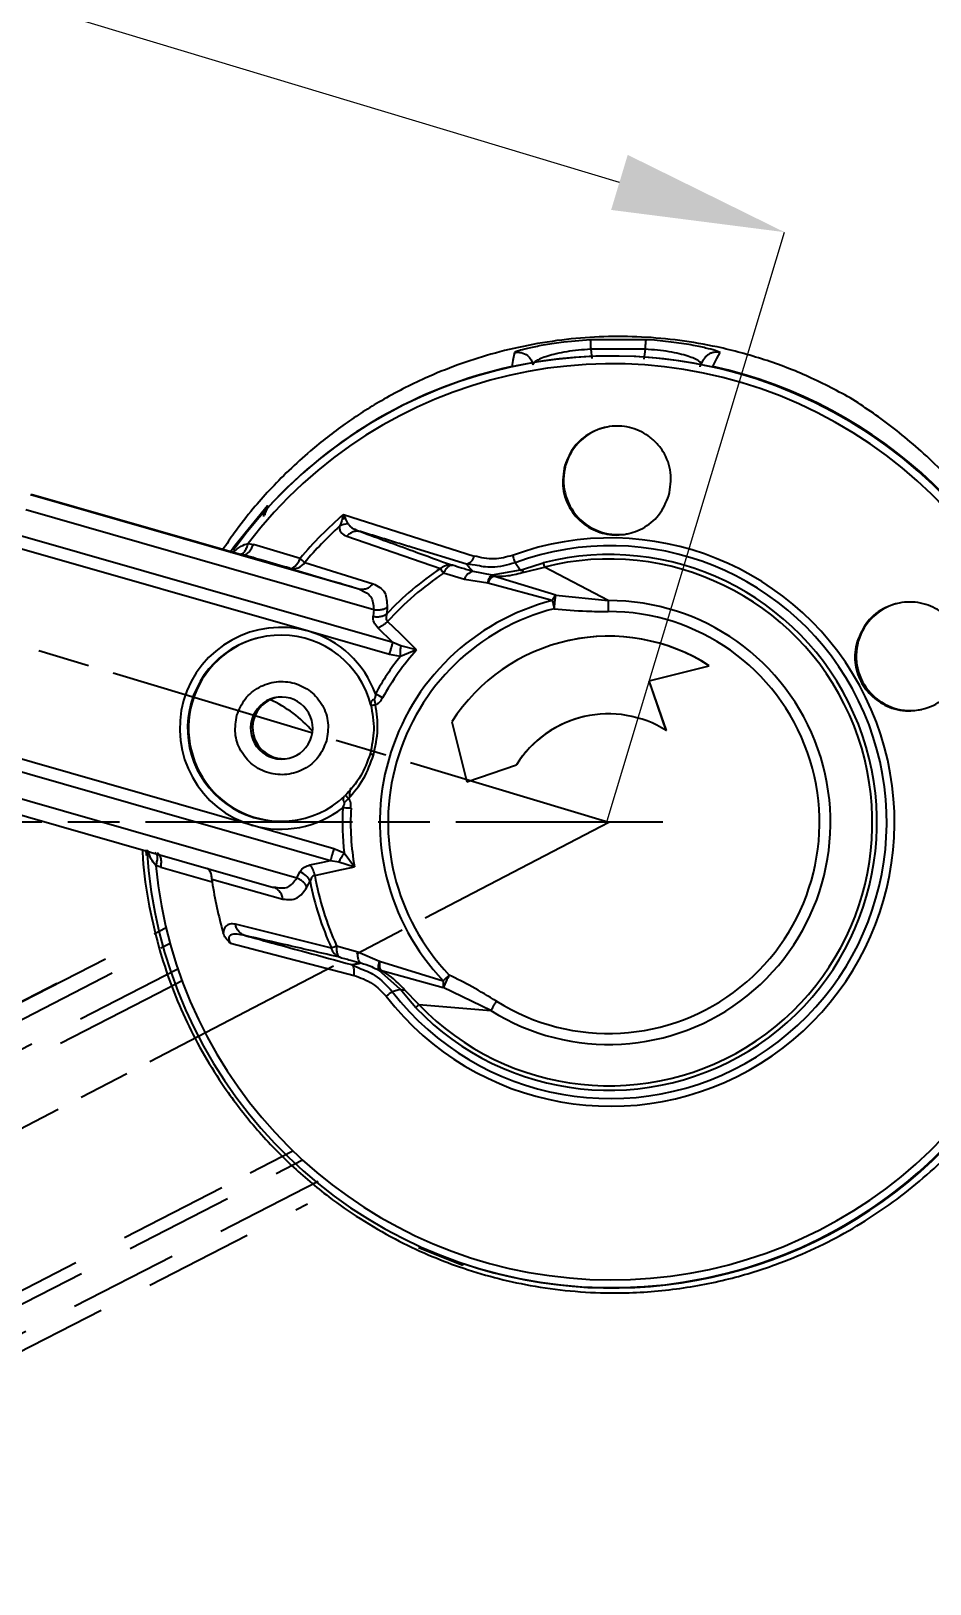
# Model space of a CAD drawing. Header units: millimetres. Extents: x 2642 to 4256, y 821 to 2003.
# Drawn here: x 4059.3 to 4111.4, y 1103.1 to 1193.2 of the extents above; entities that cross this region are included whole.
import ezdxf

# ---------------------------------------------------------------- set-up
doc = ezdxf.new("R2010")
doc.units = ezdxf.units.MM
doc.linetypes.add('AM_ISO08W050', pattern=[18, 12, -1.5, 3, -1.5])
doc.linetypes.add('HIDDEN', pattern=[9.525, 6.35, -3.175])
for name, color, linetype, lineweight in [('AM_5', 3, 'Continuous', 25), ('AM_7', 4, 'AM_ISO08W050', 25), ('标注', 3, 'Continuous', 13)]:
    doc.layers.add(name, color=color, linetype=linetype, lineweight=lineweight)
doc.styles.add('SLDTEXTSTYLE1', font='txt.shx', dxfattribs={"width": 0.7, "bigfont": 'gbcbig.shx'})
doc.dimstyles.new('SLDDIMSTYLE12$0', dxfattribs={"dimtxt": 12, "dimasz": 10, "dimexe": 0, "dimexo": 0.0625, "dimgap": 0.875, "dimtad": 1, "dimdec": 1, "dimlfac": 1.8, "dimrnd": 1e-09, "dimzin": 12, "dimdsep": 46, "dimtxsty": 'SLDTEXTSTYLE1', "dimcen": 0.09, "dimdle": 8.16, "dimclrd": 3, "dimclre": 3, "dimadec": 0, "dimazin": 3, "dimtfac": 1, "dimtdec": 1, "dimtofl": 0, "dimtmove": 0, "dimatfit": 3, "dimfxl": 0, "dimfrac": 2, "dimtolj": 1, "dimlwd": 5, "dimlwe": 5, "dimarcsym": 0})
doc.dimstyles.new('SLDDIMSTYLE12$2', dxfattribs={"dimtxt": 12, "dimasz": 10, "dimexe": 0, "dimexo": 0.0625, "dimgap": 0.875, "dimtad": 1, "dimdec": 1, "dimlfac": 1.8, "dimrnd": 1e-09, "dimzin": 12, "dimdsep": 46, "dimtxsty": 'SLDTEXTSTYLE1', "dimcen": 0.09, "dimdle": 8.16, "dimclrd": 3, "dimclre": 3, "dimadec": 0, "dimazin": 3, "dimtfac": 1, "dimtdec": 1, "dimtofl": 0, "dimtmove": 0, "dimatfit": 3, "dimfxl": 0, "dimfrac": 2, "dimtolj": 1, "dimlwd": 5, "dimlwe": 5, "dimarcsym": 0})

# ---------------------------------------------------------------- blocks, each defined once
blk = doc.blocks.new('*D22')
at = {"layer": 'Defpoints', "color": 0, "transparency": 16777216}
for p in [(3849.351, 1220.593), (3850.487, 1155.733), (4092.766, 1147.28), (4092.766, 1147.28), (3867.475, 1029.86)]:
    blk.add_point(p, dxfattribs=at)
at = {"layer": '标注', "color": 3, "linetype": 'Continuous', "lineweight": 5, "transparency": 16777216}
blk.add_arc((4092.766, 1147.28), 242.426, 165.60197, 205.16456, dxfattribs=at)
at = {"layer": '标注', "color": 3, "transparency": 16777216}
for points in [[(3856.349, 1208.008), (3859.559, 1207.113), (3860.64, 1217.193)], [(3874.842, 1044.935), (3871.855, 1043.456), (3877.786, 1035.234)]]:
    blk.add_solid(points, dxfattribs=at)
at = {"layer": '标注', "color": 0, "transparency": 16777216, "insert": (3857.258, 1125.087), "char_height": 10, "attachment_point": 5, "rotation": 275.38327, "style": 'SLDTEXTSTYLE1'}
blk.add_mtext('\\A1;60%%D', dxfattribs=at)
blk = doc.blocks.new('*D23')
at = {"layer": 'AM_5', "color": 3, "linetype": 'Continuous', "lineweight": 5, "transparency": 16777216}
blk.add_arc((4092.649, 1147.309), 212.858, 165.92914, 177.30801, dxfattribs=at)
at = {"layer": 'AM_5', "color": 3, "transparency": 16777216}
for points in [[(3884.571, 1199.503), (3887.784, 1198.616), (3888.836, 1208.7)], [(3881.692, 1157.267), (3878.36, 1157.345), (3879.791, 1147.309)]]:
    blk.add_solid(points, dxfattribs=at)
at = {"layer": 'Defpoints', "color": 0, "transparency": 16777216}
for p in [(3849.351, 1220.593), (3883.827, 1188.563), (3863.992, 1147.309), (4092.754, 1147.277), (4095.902, 1147.309)]:
    blk.add_point(p, dxfattribs=at)
at = {"layer": 'AM_5', "color": 0, "transparency": 16777216, "insert": (3875.263, 1179.338), "char_height": 12, "attachment_point": 5, "rotation": 81.61858, "style": 'SLDTEXTSTYLE1'}
blk.add_mtext('\\A1;15%%D', dxfattribs=at)
blk = doc.blocks.new('*D24')
at = {"layer": 'AM_5', "color": 3, "linetype": 'Continuous', "lineweight": 5, "transparency": 16777216}
for p, q in [((3903.338, 1205.353), (3913.353, 1238.605)), ((4093.389, 1184.38), (3922.928, 1235.721))]:
    blk.add_line(p, q, dxfattribs=at)
at = {"layer": 'AM_5', "color": 3, "lineweight": 5, "transparency": 16777216}
blk.add_line((4092.685, 1147.369), (4102.964, 1181.496), dxfattribs=at)
at = {"layer": 'AM_5', "color": 3, "transparency": 16777216}
for points in [[(3923.408, 1237.317), (3922.447, 1234.125), (3913.353, 1238.605)], [(4093.87, 1185.976), (4092.908, 1182.784), (4102.964, 1181.496)]]:
    blk.add_solid(points, dxfattribs=at)
at = {"layer": 'Defpoints', "color": 0, "transparency": 16777216}
for p in [(3913.353, 1238.605), (3903.319, 1205.293), (4092.667, 1147.309)]:
    blk.add_point(p, dxfattribs=at)
at = {"layer": 'AM_5', "color": 0, "transparency": 16777216, "insert": (4008.319, 1217.182), "char_height": 12, "attachment_point": 5, "rotation": 343.23837, "style": 'SLDTEXTSTYLE1'}
blk.add_mtext('\\A1;225', dxfattribs=at)

msp = doc.modelspace()

# ---------------------------------------------------------------- linework, layer by layer
at = {"color": 7, "linetype": 'Continuous', "lineweight": 25}
for p, q in [((4091.701, 1175.261), (4090.158, 1175.121)), ((4094.919, 1175.261), (4091.701, 1175.261)), ((4094.875, 1174.706), (4091.728, 1174.706)), ((4091.728, 1174.706), (4091.796, 1174.179)), ((4094.875, 1174.706), (4094.808, 1174.14)), ((4095.417, 1175.227), (4094.919, 1175.261)), ((4099.223, 1174.52), (4099.039, 1174.607)), ((4087.272, 1173.715), (4087.259, 1173.712)), ((4087.349, 1174.552), (4087.298, 1174.52)), ((4090.268, 1167.984), (4090.215, 1167.973)), ((4059.248, 1166.284), (4078.284, 1160.826)), ((4071.482, 1162.788), (4059.272, 1166.29)), ((4058.974, 1165.414), (4079.143, 1159.63)), ((4077.388, 1165.14), (4077.31, 1164.853)), ((4077.388, 1165.14), (4084.975, 1162.726)), ((4077.388, 1165.14), (4077.511, 1164.904)), ((4080.258, 1157.708), (4058.532, 1163.939)), ((4077.575, 1163.869), (4083.005, 1162)), ((4075.357, 1158.363), (4058.33, 1163.246)), ((4071.002, 1162.926), (4071.014, 1162.964)), ((4071.852, 1163.457), (4072.164, 1163.393)), ((4074.874, 1162.591), (4072.164, 1163.393)), ((4084.514, 1162.261), (4081.365, 1163.222)), ((4071.397, 1162.834), (4071.552, 1162.803)), ((4071.552, 1162.803), (4071.482, 1162.788)), ((4074.275, 1162.015), (4074.507, 1161.946)), ((4075.146, 1162.356), (4079.108, 1161.116)), ((4085.029, 1162.195), (4084.514, 1162.261)), ((4087.634, 1161.913), (4087.335, 1162.336)), ((4087.634, 1161.913), (4088.303, 1162.123)), ((4087.864, 1161.793), (4089.035, 1162.081)), ((4088.303, 1162.123), (4088.976, 1162.335)), ((4092.743, 1160.143), (4089.035, 1162.081)), ((4084.401, 1161.368), (4083.185, 1161.723)), ((4085.756, 1161.147), (4084.401, 1161.368)), ((4086.012, 1161.619), (4084.901, 1161.822)), ((4089.49, 1160.138), (4085.756, 1161.147)), ((4087.634, 1161.913), (4086.012, 1161.619)), ((4089.698, 1160.466), (4086.084, 1161.562)), ((4078.284, 1160.826), (4078.387, 1160.756)), ((4078.284, 1160.826), (4078.501, 1160.799)), ((4078.488, 1160.802), (4078.473, 1160.757)), ((4089.698, 1160.466), (4092.743, 1160.143)), ((4079.143, 1159.63), (4079.104, 1159.23)), ((4079.923, 1159.757), (4079.894, 1159.366)), ((4080.258, 1157.708), (4079.387, 1158.563)), ((4080.056, 1157.015), (4075.357, 1158.363)), ((4080.709, 1157.524), (4080.258, 1157.708)), ((4081.63, 1157.282), (4080.709, 1157.524)), ((4090.491, 1157.837), (4090.482, 1157.835)), ((4107.24, 1157.786), (4107.168, 1157.771)), ((4080.689, 1156.91), (4080.056, 1157.015)), ((4081.63, 1157.282), (4080.689, 1156.91)), ((4095.111, 1155.496), (4098.591, 1156.363)), ((4095.12, 1155.498), (4098.6, 1156.365)), ((4098.6, 1156.365), (4098.591, 1156.363)), ((4095.12, 1155.498), (4095.111, 1155.496)), ((4096.103, 1152.613), (4095.111, 1155.496)), ((4096.112, 1152.615), (4095.12, 1155.498)), ((4068.558, 1154.229), (4068.612, 1154.24)), ((4078.97, 1154.135), (4078.998, 1154.072)), ((4079.16, 1154.421), (4079.244, 1154.099)), ((4072.072, 1153.248), (4072.189, 1153.273)), ((4083.668, 1153.114), (4084.536, 1149.634)), ((4096.112, 1152.615), (4096.103, 1152.613)), ((4054.91, 1151.308), (4076.637, 1145.077)), ((4055.105, 1151.999), (4072.132, 1147.116)), ((4084.536, 1149.634), (4087.418, 1150.626)), ((4084.545, 1149.636), (4087.427, 1150.628)), ((4087.427, 1150.628), (4087.418, 1150.626)), ((4074.678, 1144.057), (4054.509, 1149.841)), ((4084.545, 1149.636), (4084.536, 1149.634)), ((4054.287, 1148.982), (4073.334, 1143.52)), ((4077.688, 1148.672), (4077.446, 1148.444)), ((4072.132, 1147.116), (4076.832, 1145.768)), ((4076.832, 1145.768), (4077.424, 1145.522)), ((4065.927, 1145.703), (4065.949, 1145.376)), ((4076.637, 1145.077), (4077.116, 1144.993)), ((4077.116, 1144.993), (4078.024, 1144.707)), ((4077.424, 1145.522), (4078.024, 1144.707)), ((4066.799, 1144.683), (4066.501, 1144.796)), ((4066.799, 1144.683), (4069.772, 1143.842)), ((4069.759, 1143.997), (4073.869, 1142.844)), ((4074.678, 1144.057), (4074.856, 1144.413)), ((4073.323, 1143.523), (4073.456, 1143.525)), ((4073.529, 1143.476), (4073.515, 1143.433)), ((4075.272, 1143.535), (4075.453, 1143.877)), ((4076.695, 1139.994), (4071.127, 1141.381)), ((4070.847, 1140.277), (4078.004, 1138.412)), ((4076.993, 1140.131), (4078.212, 1139.782)), ((4078.212, 1139.782), (4079.476, 1139.246)), ((4077.926, 1138.986), (4077.858, 1139.044)), ((4077.858, 1139.044), (4078.277, 1138.85)), ((4080.667, 1137.614), (4079.445, 1138.716)), ((4079.476, 1139.246), (4083.174, 1138.109)), ((4079.536, 1138.724), (4083.177, 1137.724)), ((4068.032, 1138.101), (4066.625, 1137.378)), ((4085.931, 1136.382), (4083.177, 1137.724)), ((4080.208, 1137.481), (4080.667, 1137.614)), ((4081.157, 1137.043), (4080.667, 1137.614)), ((4081.765, 1136.726), (4080.925, 1137.59)), ((4081.582, 1136.547), (4081.157, 1137.043)), ((4081.765, 1136.726), (4085.931, 1136.382)), ((4071.969, 1126.97), (4074.457, 1128.248)), ((4081.732, 1122.651), (4084.317, 1121.625)), ((4084.325, 1121.727), (4084.323, 1121.723)), ((4098.617, 1120.92), (4098.63, 1120.923))]:
    msp.add_line(p, q, dxfattribs=at)
at = {"color": 7, "linetype": 'HIDDEN', "lineweight": 25}
for p, q in [((4049.458, 1132.132), (4067.074, 1141.177)), ((4049.853, 1131.308), (4067.33, 1140.282)), ((4067.789, 1138.787), (4050.54, 1129.93)), ((4060.771, 1137.954), (4049.472, 1132.152)), ((4066.625, 1137.378), (4050.867, 1129.287)), ((4056.212, 1118.879), (4071.969, 1126.97)), ((4056.543, 1118.242), (4075.012, 1127.725)), ((4075.919, 1126.482), (4057.254, 1116.898)), ((4057.68, 1116.12), (4075.307, 1125.17))]:
    msp.add_line(p, q, dxfattribs=at)
at = {"color": 7, "linetype": 'Continuous', "lineweight": 25, "flags": 128}
for points in [[(4087.298, 1174.52), (4087.214, 1174.067), (4087.147, 1173.711)], [(4087.353, 1173.733), (4087.326, 1173.732), (4087.147, 1173.711)], [(4098.25, 1174.09), (4098.058, 1173.724), (4098.042, 1173.694)], [(4098.798, 1173.711), (4099.036, 1174.164), (4099.223, 1174.52)], [(4072.98, 1165.639), (4071.087, 1163.323), (4070.795, 1162.914)], [(4073.04, 1165.57), (4073.006, 1165.609), (4072.98, 1165.639)], [(4074.275, 1162.015), (4074.348, 1162.008), (4074.427, 1162.027), (4074.508, 1162.07), (4074.59, 1162.137), (4074.669, 1162.225), (4074.745, 1162.332), (4074.814, 1162.455), (4074.874, 1162.591)], [(4081.63, 1157.282), (4080.686, 1158.206), (4079.943, 1158.933)], [(4075.447, 1144.821), (4076.114, 1144.964), (4076.637, 1145.077)], [(4075.723, 1144.214), (4077.013, 1144.491), (4078.024, 1144.707)], [(4084.323, 1121.723), (4084.32, 1121.668), (4084.317, 1121.625)]]:
    msp.add_lwpolyline(points, dxfattribs=at)
at = {"color": 7, "linetype": 'Continuous', "lineweight": 25}
for centre, radius, start, end in [((4092.931, 1147.316), 26.549, 185.44631, 142.55572), ((4092.938, 1147.317), 26.999, 343.99795, 144.37216), ((4092.973, 1147.326), 27.021, 102.44988, 137.53256), ((4092.972, 1147.324), 27.023, 251.33315, 77.54961), ((4092.95, 1147.319), 27, 343.99967, 102.14019), ((4093.296, 1167.116), 3.15, 102.14289, 164.00219), ((4093.296, 1167.116), 3.15, 163.99967, 282.14019), ((4092.914, 1147.313), 23.64, 131.05303, 139.73783), ((4077.746, 1163.556), 1.368, 99.92431, 108.57758), ((4092.91, 1147.312), 23.278, 132.57575, 139.73778), ((4077.656, 1163.589), 0.996, 89.51081, 119.80629), ((4092.873, 1147.303), 16.468, 217.80792, 110.19454), ((4092.865, 1147.301), 16.02, 217.80792, 110.19454), ((4074.469, 1162.802), 0.81, 256.13749, 326.65871), ((4053.655, 1137.704), 32.705, 48.9186, 49.54784), ((4092.794, 1147.287), 17.673, 123.62673, 136.87996), ((4092.795, 1147.286), 15.526, 223.76375, 104.2387), ((4092.79, 1147.285), 15.265, 223.76387, 104.23864), ((4105.289, 1176.289), 26.472, 212.6677, 213.38343), ((4084.358, 1162.876), 0.635, 284.25693, 346.38415), ((4092.79, 1147.286), 17.341, 123.6355, 137.80261), ((4085.007, 1161.202), 0.628, 99.68998, 164.75306), ((4086.621, 1160.799), 0.933, 125.1911, 158.08506), ((4090.598, 1159.663), 1.206, 138.28952, 156.79982), ((4092.765, 1147.279), 13.27, 104.28896, 223.71352), ((4092.764, 1147.279), 12.79, 104.28897, 223.71351), ((4092.766, 1147.28), 12.863, 237.90451, 90.09862), ((4092.763, 1147.279), 12.227, 237.90204, 90.10104), ((4163.897, 1178.607), 76.665, 193.93929, 194.29763), ((4110.267, 1156.918), 3.15, 102.14289, 164.00219), ((4073.744, 1152.739), 5.85, 74.0024, 254.00006), ((4073.749, 1152.741), 5.4, 14.63064, 164.00143), ((4073.802, 1152.752), 5.4, 102.1429, 164.00218), ((4073.744, 1152.739), 5.85, 19.98893, 73.99815), ((4092.754, 1147.278), 10.799, 57.28113, 147.28505), ((4092.763, 1147.28), 10.799, 57.2812, 102.14227), ((4110.267, 1156.918), 3.15, 163.99967, 282.14019), ((4092.777, 1147.282), 15.453, 141.46177, 151.14852), ((4092.775, 1147.282), 14.974, 138.10256, 151.14854), ((4073.749, 1152.74), 5.4, 163.9984, 313.36529), ((4073.803, 1152.752), 5.4, 163.99975, 282.14011), ((4073.802, 1152.752), 1.8, 343.99745, 164.00009), ((4073.919, 1152.777), 1.8, 104.03604, 164.00205), ((4070.233, 1147.935), 7.084, 40.83204, 65.81779), ((4023.194, 1052.982), 116.172, 60.91799, 61.15396), ((4073.802, 1152.752), 1.8, 163.99745, 344.00009), ((4073.919, 1152.777), 1.8, 163.99943, 280.24751), ((4092.754, 1147.277), 6.299, 57.88144, 147.88541), ((4092.763, 1147.279), 6.3, 102.14271, 147.88527), ((4073.744, 1152.739), 5.849, 253.99862, 308.0114), ((4092.778, 1147.282), 15.455, 176.85372, 186.53999), ((4092.777, 1147.282), 14.975, 176.85373, 189.89901), ((4092.938, 1147.315), 26.999, 183.43897, 344.001), ((4074.509, 1143.427), 1.045, 25.50508, 70.60837), ((4074.368, 1143.964), 1.378, 10.4509, 38.42547), ((4092.792, 1147.285), 17.343, 190.19887, 204.3629), ((4092.915, 1147.311), 23.401, 188.52543, 195.91771), ((4092.795, 1147.286), 17.675, 191.12072, 204.365), ((4124.059, 1036.474), 113.842, 114.42078, 114.58603), ((4092.951, 1147.318), 26.998, 282.14308, 344.002), ((4084.337, 1137.929), 1.177, 171.18744, 190.00395), ((4183.887, 1033.443), 145.252, 133.70869, 133.89737), ((4125.591, 1117.946), 46.798, 154.02865, 154.99957)]:
    msp.add_arc(centre, radius, start, end, dxfattribs=at)
for points, knots in [([(4106.93, 1171.802), (4106.085, 1172.258), (4104.461, 1173.134), (4101.809, 1174.142), (4098.605, 1175.019), (4094.723, 1175.533), (4090.225, 1175.388), (4086.66, 1174.678), (4083.98, 1173.811), (4081.837, 1172.94), (4079.638, 1171.809), (4077.426, 1170.387), (4075.659, 1169.012), (4074.219, 1167.705), (4073.121, 1166.584), (4072.063, 1165.377), (4071.157, 1164.238), (4070.611, 1163.418), (4070.398, 1163.099)], [0, 0, 0, 0, 0.071614, 0.137643, 0.2038, 0.304372, 0.402157, 0.504692, 0.552104, 0.600982, 0.671215, 0.734097, 0.799434, 0.84332, 0.885298, 0.922253, 0.969711, 1, 1, 1, 1]), ([(4090.158, 1175.121), (4089.789, 1175.069), (4089.04, 1174.964), (4088.207, 1174.79), (4087.595, 1174.639), (4087.432, 1174.581), (4087.349, 1174.552)], [0, 0, 0, 0, 0.246705, 0.499768, 0.746875, 1, 1, 1, 1]), ([(4091.728, 1174.706), (4091.485, 1174.692), (4091, 1174.665), (4090.315, 1174.571), (4089.709, 1174.45), (4089.042, 1174.266), (4088.473, 1174.022), (4088.409, 1173.878), (4088.376, 1173.805)], [0, 0, 0, 0, 0.121685, 0.243639, 0.366587, 0.490871, 0.742797, 1, 1, 1, 1]), ([(4091.701, 1175.261), (4091.701, 1175.252), (4091.701, 1175.233), (4091.706, 1175.112), (4091.715, 1174.935), (4091.723, 1174.781), (4091.728, 1174.706)], [0, 0, 0, 0, 0.244843, 0.500126, 0.755342, 1, 1, 1, 1]), ([(4094.919, 1175.261), (4094.917, 1175.251), (4094.914, 1175.232), (4094.904, 1175.112), (4094.891, 1174.937), (4094.881, 1174.782), (4094.876, 1174.706)], [0, 0, 0, 0, 0.250675, 0.498046, 0.75107, 1, 1, 1, 1]), ([(4098.145, 1173.805), (4098.123, 1173.877), (4098.079, 1174.022), (4097.534, 1174.265), (4096.882, 1174.45), (4096.285, 1174.571), (4095.604, 1174.665), (4095.119, 1174.692), (4094.876, 1174.706)], [0, 0, 0, 0, 0.2566918, 0.5084306, 0.6328147, 0.7558991, 0.878044, 1, 1, 1, 1]), ([(4099.039, 1174.607), (4098.899, 1174.65), (4098.623, 1174.733), (4097.806, 1174.913), (4096.739, 1175.099), (4095.855, 1175.184), (4095.417, 1175.227)], [0, 0, 0, 0, 0.249103, 0.4902, 0.747282, 1, 1, 1, 1]), ([(4087.298, 1174.52), (4087.434, 1174.531), (4087.704, 1174.555), (4088.05, 1174.374), (4088.286, 1174.112), (4088.346, 1173.907), (4088.376, 1173.805)], [0, 0, 0, 0, 0.279995, 0.558141, 0.780004, 1, 1, 1, 1]), ([(4099.223, 1174.52), (4099.164, 1174.529), (4099.045, 1174.548), (4098.863, 1174.531), (4098.689, 1174.48), (4098.529, 1174.396), (4098.391, 1174.28), (4098.297, 1174.175), (4098.262, 1174.105), (4098.254, 1174.088)], [0, 0, 0, 0, 0.157001, 0.317201, 0.477389, 0.634354, 0.791344, 0.95154, 1, 1, 1, 1]), ([(4119.66, 1140.366), (4119.86, 1141.253), (4120.259, 1143.027), (4120.536, 1145.798), (4120.556, 1148.582), (4120.303, 1151.332), (4119.796, 1153.998), (4119.058, 1156.543), (4118.116, 1158.947), (4116.902, 1161.383), (4115.405, 1163.774), (4113.654, 1166.028), (4111.588, 1168.222), (4109.244, 1170.246), (4107.713, 1171.275), (4106.93, 1171.802)], [0, 0, 0, 0, 0.062795, 0.125598, 0.188079, 0.250577, 0.312656, 0.374699, 0.437276, 0.500939, 0.582011, 0.664997, 0.750798, 0.872476, 1, 1, 1, 1]), ([(4096.262, 1166.234), (4096.335, 1166.677), (4096.478, 1167.542), (4096.073, 1168.611), (4095.543, 1169.297), (4095.07, 1169.704), (4094.541, 1170.003), (4093.976, 1170.192), (4093.394, 1170.272), (4092.81, 1170.244), (4092.237, 1170.108), (4091.505, 1169.78), (4090.682, 1169.098), (4090.376, 1168.36), (4090.215, 1167.973)], [0, 0, 0, 0, 0.14541, 0.284368, 0.350018, 0.411321, 0.470123, 0.526984, 0.581626, 0.63657, 0.692262, 0.749136, 0.868448, 1, 1, 1, 1]), ([(4090.215, 1167.973), (4090.144, 1167.527), (4090.001, 1166.634), (4090.484, 1165.386), (4091.24, 1164.587), (4091.975, 1164.186), (4092.531, 1164.008), (4093.097, 1163.935), (4093.659, 1163.964), (4094.211, 1164.092), (4094.938, 1164.406), (4095.776, 1165.081), (4096.093, 1165.835), (4096.262, 1166.234)], [0, 0, 0, 0, 0.142632, 0.285482, 0.416144, 0.474738, 0.529504, 0.581677, 0.633855, 0.685856, 0.741015, 0.862575, 1, 1, 1, 1]), ([(4072.98, 1165.639), (4072.936, 1165.586), (4072.85, 1165.482), (4072.772, 1165.296), (4072.738, 1165.136), (4072.746, 1165.041), (4072.749, 1165.011)], [0, 0, 0, 0, 0.300141, 0.584582, 0.869012, 1, 1, 1, 1]), ([(4073.04, 1165.57), (4072.999, 1165.518), (4072.916, 1165.413), (4072.842, 1165.248), (4072.826, 1165.137), (4072.819, 1165.094)], [0, 0, 0, 0, 0.37231, 0.754124, 1, 1, 1, 1]), ([(4077.31, 1164.853), (4077.284, 1164.77), (4077.237, 1164.628), (4077.183, 1164.505), (4077.161, 1164.454)], [0, 0, 0, 0, 0.583032, 1, 1, 1, 1]), ([(4077.664, 1164.585), (4077.64, 1164.637), (4077.596, 1164.735), (4077.537, 1164.85), (4077.511, 1164.904)], [0, 0, 0, 0, 0.53648, 1, 1, 1, 1]), ([(4077.161, 1164.454), (4077.159, 1164.381), (4077.156, 1164.226), (4077.282, 1164.01), (4077.459, 1163.925), (4077.575, 1163.869)], [0, 0, 0, 0, 0.232005, 0.497982, 1, 1, 1, 1]), ([(4078.377, 1164.139), (4078.308, 1164.151), (4078.168, 1164.175), (4077.949, 1164.131), (4077.742, 1164.032), (4077.63, 1163.923), (4077.575, 1163.869)], [0, 0, 0, 0, 0.245495, 0.5, 0.754505, 1, 1, 1, 1]), ([(4077.664, 1164.585), (4077.695, 1164.54), (4077.764, 1164.436), (4078.001, 1164.281), (4078.226, 1164.196), (4078.377, 1164.139)], [0, 0, 0, 0, 0.20311, 0.46478, 1, 1, 1, 1]), ([(4078.377, 1164.139), (4079.38, 1163.769), (4081.103, 1163.133), (4082.938, 1162.468), (4083.705, 1162.189)], [0, 0, 0, 0, 0.582075, 1, 1, 1, 1]), ([(4081.365, 1163.222), (4081.298, 1163.242), (4080.288, 1163.551), (4079.3, 1163.855), (4078.377, 1164.139)], [0, 0, 0, 0, 0.066202, 1, 1, 1, 1]), ([(4071.014, 1162.964), (4071.154, 1163.086), (4071.399, 1163.3), (4071.716, 1163.41), (4071.852, 1163.457)], [0, 0, 0, 0, 0.568421, 1, 1, 1, 1]), ([(4071.397, 1162.834), (4071.44, 1162.839), (4071.53, 1162.848), (4071.663, 1162.982), (4071.779, 1163.189), (4071.828, 1163.37), (4071.852, 1163.457)], [0, 0, 0, 0, 0.243227, 0.500002, 0.756776, 1, 1, 1, 1]), ([(4071.552, 1162.803), (4071.602, 1162.8), (4071.703, 1162.793), (4071.877, 1162.914), (4072.041, 1163.119), (4072.124, 1163.304), (4072.164, 1163.393)], [0, 0, 0, 0, 0.242333, 0.499939, 0.757578, 1, 1, 1, 1]), ([(4074.275, 1162.015), (4073.762, 1162.163), (4072.853, 1162.427), (4071.947, 1162.689), (4071.552, 1162.803)], [0, 0, 0, 0, 0.564291, 1, 1, 1, 1]), ([(4083.705, 1162.19), (4083.664, 1162.191), (4083.608, 1162.192), (4083.517, 1162.147), (4083.426, 1162.078), (4083.303, 1161.942), (4083.224, 1161.796), (4083.184, 1161.723)], [0, 0, 0, 0, 0.249845, 0.34197, 0.500327, 0.750165, 1, 1, 1, 1]), ([(4084.901, 1161.822), (4084.68, 1161.89), (4084.28, 1162.013), (4083.883, 1162.135), (4083.705, 1162.189)], [0, 0, 0, 0, 0.553091, 1, 1, 1, 1]), ([(4084.901, 1161.822), (4084.828, 1161.904), (4084.699, 1162.051), (4084.571, 1162.197), (4084.514, 1162.261)], [0, 0, 0, 0, 0.561755, 1, 1, 1, 1]), ([(4087.188, 1162.758), (4086.836, 1162.665), (4086.077, 1162.464), (4085.359, 1162.635), (4084.975, 1162.726)], [0, 0, 0, 0, 0.464448, 1, 1, 1, 1]), ([(4087.335, 1162.336), (4086.886, 1162.206), (4086.109, 1161.981), (4085.35, 1162.131), (4085.029, 1162.195)], [0, 0, 0, 0, 0.577506, 1, 1, 1, 1]), ([(4074.507, 1161.946), (4075.19, 1161.743), (4076.433, 1161.374), (4077.709, 1160.996), (4078.284, 1160.826)], [0, 0, 0, 0, 0.549506, 1, 1, 1, 1]), ([(4078.501, 1160.799), (4078.577, 1160.809), (4078.729, 1160.829), (4078.942, 1160.941), (4079.053, 1161.059), (4079.108, 1161.116)], [0, 0, 0, 0, 0.339566, 0.677179, 1, 1, 1, 1]), ([(4079.108, 1161.116), (4079.378, 1160.983), (4079.878, 1160.738), (4079.909, 1160.066), (4079.923, 1159.757)], [0, 0, 0, 0, 0.539506, 1, 1, 1, 1]), ([(4085.756, 1161.147), (4085.772, 1161.213), (4085.804, 1161.344), (4085.868, 1161.492), (4085.931, 1161.58), (4085.98, 1161.612), (4086.004, 1161.618), (4086.011, 1161.619), (4086.012, 1161.619)], [0, 0, 0, 0, 0.249882, 0.499769, 0.74966, 0.925548, 0.990893, 1, 1, 1, 1]), ([(4086.084, 1161.562), (4086.084, 1161.562), (4086.084, 1161.562), (4086.084, 1161.562), (4086.084, 1161.562), (4086.073, 1161.577), (4086.05, 1161.605), (4086.025, 1161.614), (4086.012, 1161.619)], [0, 0, 0, 0, 0.000033, 0.000106, 0.000368, 0.001362, 0.482016, 1, 1, 1, 1]), ([(4086.084, 1161.562), (4086.187, 1161.558), (4086.47, 1161.549), (4087.072, 1161.585), (4087.554, 1161.711), (4087.864, 1161.793)], [0, 0, 0, 0, 0.168568, 0.464004, 1, 1, 1, 1]), ([(4087.634, 1161.913), (4087.668, 1161.912), (4087.737, 1161.908), (4087.822, 1161.831), (4087.865, 1161.793)], [0, 0, 0, 0, 0.502158, 1, 1, 1, 1]), ([(4078.387, 1160.756), (4078.619, 1160.652), (4079.08, 1160.446), (4079.122, 1159.9), (4079.143, 1159.63)], [0, 0, 0, 0, 0.504897, 1, 1, 1, 1]), ([(4089.607, 1159.673), (4089.616, 1159.741), (4089.635, 1159.882), (4089.648, 1160.095), (4089.685, 1160.309), (4089.694, 1160.411), (4089.698, 1160.466)], [0, 0, 0, 0, 0.210087, 0.435471, 0.695444, 1, 1, 1, 1]), ([(4079.104, 1159.229), (4079.173, 1159.219), (4079.313, 1159.197), (4079.526, 1159.216), (4079.727, 1159.269), (4079.839, 1159.334), (4079.894, 1159.366)], [0, 0, 0, 0, 0.246503, 0.500005, 0.753505, 1, 1, 1, 1]), ([(4079.143, 1159.63), (4079.21, 1159.619), (4079.346, 1159.597), (4079.554, 1159.613), (4079.754, 1159.662), (4079.867, 1159.725), (4079.923, 1159.757)], [0, 0, 0, 0, 0.242489, 0.494409, 0.74924, 1, 1, 1, 1]), ([(4079.894, 1159.366), (4079.871, 1159.284), (4079.839, 1159.167), (4079.878, 1159.017), (4079.922, 1158.96), (4079.943, 1158.933)], [0, 0, 0, 0, 0.557877, 0.788978, 1, 1, 1, 1]), ([(4089.607, 1159.673), (4090.229, 1159.616), (4091.272, 1159.52), (4092.319, 1159.51), (4092.741, 1159.506)], [0, 0, 0, 0, 0.596197, 1, 1, 1, 1]), ([(4113.249, 1156.04), (4113.295, 1156.239), (4113.386, 1156.629), (4113.376, 1157.24), (4113.259, 1157.825), (4113.038, 1158.369), (4112.722, 1158.859), (4112.18, 1159.435), (4111.283, 1159.958), (4110.032, 1160.137), (4108.779, 1159.807), (4107.705, 1159.011), (4107.345, 1158.179), (4107.168, 1157.771)], [0, 0, 0, 0, 0.060853, 0.119333, 0.175829, 0.230775, 0.28479, 0.339989, 0.455018, 0.579343, 0.716565, 0.861272, 1, 1, 1, 1]), ([(4079.387, 1158.563), (4079.3, 1158.667), (4079.115, 1158.887), (4079.108, 1159.111), (4079.104, 1159.23)], [0, 0, 0, 0, 0.471381, 1, 1, 1, 1]), ([(4079.943, 1158.933), (4079.901, 1158.891), (4079.815, 1158.807), (4079.673, 1158.701), (4079.528, 1158.615), (4079.434, 1158.58), (4079.388, 1158.563)], [0, 0, 0, 0, 0.247453, 0.499968, 0.752499, 1, 1, 1, 1]), ([(4080.689, 1156.91), (4080.691, 1156.967), (4080.694, 1157.08), (4080.7, 1157.244), (4080.705, 1157.396), (4080.708, 1157.481), (4080.709, 1157.524)], [0, 0, 0, 0, 0.250968, 0.504254, 0.755357, 1, 1, 1, 1]), ([(4107.168, 1157.771), (4107.121, 1157.567), (4107.031, 1157.178), (4107.042, 1156.57), (4107.155, 1155.997), (4107.369, 1155.463), (4107.671, 1154.983), (4108.194, 1154.411), (4109.078, 1153.873), (4110.331, 1153.668), (4111.609, 1153.985), (4112.709, 1154.79), (4113.074, 1155.635), (4113.249, 1156.04)], [0, 0, 0, 0, 0.0639786, 0.1218211, 0.1774323, 0.2306963, 0.2827302, 0.3360924, 0.449634, 0.5803058, 0.7241629, 0.8675599, 1, 1, 1, 1]), ([(4078.973, 1154.105), (4079.065, 1153.623), (4079.239, 1152.705), (4079.031, 1151.719), (4078.932, 1151.25)], [0, 0, 0, 0, 0.52489, 1, 1, 1, 1]), ([(4079.16, 1154.421), (4079.127, 1154.403), (4079.059, 1154.367), (4078.991, 1154.285), (4078.956, 1154.2), (4078.968, 1154.134), (4078.973, 1154.105)], [0, 0, 0, 0, 0.2175, 0.445634, 0.745318, 1, 1, 1, 1]), ([(4079.244, 1154.099), (4079.209, 1154.09), (4079.137, 1154.072), (4079.049, 1154.065), (4078.99, 1154.069), (4078.979, 1154.093), (4078.973, 1154.105)], [0, 0, 0, 0, 0.217541, 0.446787, 0.743209, 1, 1, 1, 1]), ([(4079.131, 1151.192), (4079.237, 1151.686), (4079.451, 1152.677), (4079.313, 1153.624), (4079.244, 1154.099)], [0, 0, 0, 0, 0.498464, 1, 1, 1, 1]), ([(4079.242, 1154.739), (4079.239, 1154.672), (4079.235, 1154.576), (4079.206, 1154.475), (4079.181, 1154.435), (4079.166, 1154.426), (4079.16, 1154.421)], [0, 0, 0, 0, 0.587357, 0.834698, 0.924951, 1, 1, 1, 1]), ([(4079.66, 1154.508), (4079.607, 1154.422), (4079.525, 1154.291), (4079.375, 1154.157), (4079.287, 1154.118), (4079.244, 1154.099)], [0, 0, 0, 0, 0.491851, 0.753513, 1, 1, 1, 1]), ([(4078.932, 1151.25), (4078.768, 1150.801), (4078.422, 1149.855), (4077.789, 1149.173), (4077.457, 1148.815)], [0, 0, 0, 0, 0.47527, 1, 1, 1, 1]), ([(4077.688, 1148.672), (4078, 1149.039), (4078.618, 1149.766), (4078.961, 1150.719), (4079.131, 1151.192)], [0, 0, 0, 0, 0.504511, 1, 1, 1, 1]), ([(4079.131, 1151.192), (4079.102, 1151.2), (4079.043, 1151.217), (4078.98, 1151.236), (4078.939, 1151.248), (4078.934, 1151.25), (4078.932, 1151.25)], [0, 0, 0, 0, 0.249263, 0.504427, 0.75727, 1, 1, 1, 1]), ([(4077.446, 1148.444), (4077.428, 1148.475), (4077.392, 1148.538), (4077.375, 1148.635), (4077.39, 1148.735), (4077.433, 1148.786), (4077.457, 1148.815)], [0, 0, 0, 0, 0.205184, 0.419761, 0.680021, 1, 1, 1, 1]), ([(4077.688, 1148.672), (4077.662, 1148.699), (4077.606, 1148.757), (4077.541, 1148.807), (4077.487, 1148.83), (4077.467, 1148.82), (4077.457, 1148.815)], [0, 0, 0, 0, 0.228366, 0.478122, 0.715062, 1, 1, 1, 1]), ([(4077.824, 1148.104), (4077.824, 1148.203), (4077.824, 1148.356), (4077.769, 1148.551), (4077.715, 1148.633), (4077.688, 1148.672)], [0, 0, 0, 0, 0.48361, 0.750827, 1, 1, 1, 1]), ([(4077.753, 1148.754), (4077.749, 1148.811), (4077.738, 1148.991), (4077.794, 1149.165), (4077.833, 1149.285)], [0, 0, 0, 0, 0.31053, 1, 1, 1, 1]), ([(4077.347, 1148.13), (4077.38, 1148.188), (4077.427, 1148.271), (4077.456, 1148.372), (4077.457, 1148.42), (4077.449, 1148.436), (4077.446, 1148.444)], [0, 0, 0, 0, 0.578898, 0.832506, 0.924254, 1, 1, 1, 1]), ([(4065.733, 1145.7), (4065.738, 1145.534), (4065.768, 1144.451), (4066.094, 1142.438), (4066.843, 1139.238), (4068.214, 1135.66), (4070.146, 1132.293), (4072.249, 1129.552), (4074.28, 1127.426), (4076.349, 1125.68), (4078.371, 1124.271), (4080.303, 1123.15), (4082.238, 1122.23), (4084.821, 1121.229), (4088.34, 1120.305), (4092.452, 1119.92), (4096.264, 1120.128), (4099.468, 1120.703), (4102.898, 1121.739), (4106.517, 1123.391), (4110.219, 1125.869), (4113.481, 1128.915), (4116.188, 1132.421), (4118.335, 1136.27), (4119.218, 1139.002), (4119.66, 1140.366)], [0, 0, 0, 0, 0.0069046, 0.0451883, 0.0828349, 0.1397483, 0.1965027, 0.2340919, 0.2735044, 0.309768, 0.3380985, 0.3681057, 0.3953829, 0.4201908, 0.4742484, 0.534276, 0.5776485, 0.6202123, 0.6587127, 0.7146825, 0.7720212, 0.8288848, 0.8855884, 0.9428858, 1, 1, 1, 1]), ([(4066.501, 1144.796), (4066.407, 1144.915), (4066.198, 1145.178), (4066.104, 1145.491), (4066.053, 1145.662)], [0, 0, 0, 0, 0.454471, 1, 1, 1, 1]), ([(4066.443, 1145.559), (4066.478, 1145.533), (4066.549, 1145.479), (4066.592, 1145.299), (4066.582, 1145.063), (4066.528, 1144.884), (4066.502, 1144.796)], [0, 0, 0, 0, 0.240723, 0.496556, 0.754252, 1, 1, 1, 1]), ([(4066.799, 1144.683), (4066.813, 1144.78), (4066.841, 1144.98), (4066.809, 1145.24), (4066.726, 1145.432), (4066.635, 1145.478), (4066.591, 1145.501)], [0, 0, 0, 0, 0.242424, 0.500064, 0.757669, 1, 1, 1, 1]), ([(4077.424, 1145.522), (4077.396, 1145.474), (4077.339, 1145.377), (4077.257, 1145.236), (4077.181, 1145.105), (4077.138, 1145.03), (4077.116, 1144.993)], [0, 0, 0, 0, 0.247793, 0.5, 0.752208, 1, 1, 1, 1]), ([(4069.759, 1143.997), (4069.753, 1144.078), (4069.739, 1144.252), (4069.645, 1144.474), (4069.541, 1144.574), (4069.491, 1144.622)], [0, 0, 0, 0, 0.31238, 0.667721, 1, 1, 1, 1]), ([(4069.759, 1143.997), (4069.76, 1143.969), (4069.762, 1143.918), (4069.769, 1143.866), (4069.772, 1143.842)], [0, 0, 0, 0, 0.548534, 1, 1, 1, 1]), ([(4073.456, 1143.525), (4073.703, 1143.487), (4074.197, 1143.411), (4074.518, 1143.842), (4074.678, 1144.057)], [0, 0, 0, 0, 0.501046, 1, 1, 1, 1]), ([(4075.272, 1143.535), (4075.241, 1143.591), (4075.179, 1143.705), (4075.036, 1143.854), (4074.868, 1143.977), (4074.74, 1144.031), (4074.678, 1144.057)], [0, 0, 0, 0, 0.250761, 0.505592, 0.757512, 1, 1, 1, 1]), ([(4074.856, 1144.413), (4074.93, 1144.519), (4075.057, 1144.702), (4075.332, 1144.786), (4075.447, 1144.821)], [0, 0, 0, 0, 0.582254, 1, 1, 1, 1]), ([(4075.723, 1144.214), (4075.686, 1144.2), (4075.61, 1144.172), (4075.506, 1144.06), (4075.474, 1143.949), (4075.453, 1143.877)], [0, 0, 0, 0, 0.241397, 0.501809, 1, 1, 1, 1]), ([(4073.522, 1143.43), (4073.522, 1143.431), (4073.467, 1143.482), (4073.395, 1143.502), (4073.323, 1143.523)], [0, 0, 0, 0, 0.006595, 1, 1, 1, 1]), ([(4073.869, 1142.844), (4073.853, 1142.921), (4073.82, 1143.079), (4073.7, 1143.286), (4073.581, 1143.382), (4073.522, 1143.43)], [0, 0, 0, 0, 0.323526, 0.661877, 1, 1, 1, 1]), ([(4073.869, 1142.844), (4074.166, 1142.808), (4074.717, 1142.74), (4075.097, 1143.284), (4075.272, 1143.535)], [0, 0, 0, 0, 0.539075, 1, 1, 1, 1]), ([(4071.127, 1141.381), (4071.012, 1141.398), (4070.808, 1141.427), (4070.587, 1141.309), (4070.457, 1141.128), (4070.426, 1140.968), (4070.411, 1140.893)], [0, 0, 0, 0, 0.37521, 0.666986, 0.844772, 1, 1, 1, 1]), ([(4071.666, 1140.73), (4071.601, 1140.756), (4071.468, 1140.809), (4071.306, 1140.962), (4071.183, 1141.154), (4071.145, 1141.306), (4071.127, 1141.381)], [0, 0, 0, 0, 0.245495, 0.5, 0.754505, 1, 1, 1, 1]), ([(4070.847, 1140.277), (4070.743, 1140.367), (4070.55, 1140.533), (4070.454, 1140.78), (4070.411, 1140.893)], [0, 0, 0, 0, 0.541683, 1, 1, 1, 1]), ([(4071.666, 1140.73), (4071.519, 1140.762), (4071.268, 1140.816), (4070.994, 1140.809), (4070.85, 1140.757), (4070.782, 1140.708), (4070.74, 1140.642), (4070.728, 1140.556), (4070.748, 1140.462), (4070.789, 1140.368), (4070.827, 1140.309), (4070.847, 1140.277)], [0, 0, 0, 0, 0.339255, 0.578347, 0.663574, 0.730427, 0.788996, 0.843609, 0.891048, 0.941203, 1, 1, 1, 1]), ([(4071.666, 1140.73), (4072.848, 1140.409), (4074.891, 1139.855), (4076.978, 1139.285), (4077.858, 1139.044)], [0, 0, 0, 0, 0.578682, 1, 1, 1, 1]), ([(4077.19, 1139.466), (4076.171, 1139.701), (4074.278, 1140.138), (4072.491, 1140.543), (4071.666, 1140.73)], [0, 0, 0, 0, 0.5379635, 1, 1, 1, 1]), ([(4077.19, 1139.466), (4077.134, 1139.488), (4077.021, 1139.532), (4076.879, 1139.654), (4076.763, 1139.807), (4076.718, 1139.932), (4076.695, 1139.994)], [0, 0, 0, 0, 0.249989, 0.500011, 0.750008, 1, 1, 1, 1]), ([(4078.212, 1139.782), (4078.207, 1139.703), (4078.198, 1139.542), (4078.232, 1139.344), (4078.298, 1139.197), (4078.365, 1139.157), (4078.397, 1139.138)], [0, 0, 0, 0, 0.244617, 0.499999, 0.755381, 1, 1, 1, 1]), ([(4077.19, 1139.466), (4077.417, 1139.404), (4077.819, 1139.295), (4078.223, 1139.186), (4078.397, 1139.138)], [0, 0, 0, 0, 0.566945, 1, 1, 1, 1]), ([(4077.858, 1139.044), (4077.958, 1139.062), (4078.137, 1139.093), (4078.318, 1139.124), (4078.397, 1139.138)], [0, 0, 0, 0, 0.558226, 1, 1, 1, 1]), ([(4078.004, 1138.412), (4078.01, 1138.49), (4078.024, 1138.649), (4077.998, 1138.84), (4077.963, 1138.957), (4077.93, 1138.983), (4077.926, 1138.986)], [0, 0, 0, 0, 0.305842, 0.627107, 0.950502, 1, 1, 1, 1]), ([(4078.277, 1138.85), (4078.599, 1138.728), (4079.341, 1138.446), (4079.895, 1137.83), (4080.208, 1137.481)], [0, 0, 0, 0, 0.4334973, 1, 1, 1, 1]), ([(4078.397, 1139.138), (4078.602, 1139.076), (4078.955, 1138.97), (4079.3, 1138.791), (4079.445, 1138.716)], [0, 0, 0, 0, 0.580226, 1, 1, 1, 1]), ([(4079.476, 1139.246), (4079.455, 1139.182), (4079.413, 1139.054), (4079.39, 1138.897), (4079.397, 1138.79), (4079.421, 1138.74), (4079.437, 1138.723), (4079.442, 1138.718), (4079.444, 1138.717), (4079.445, 1138.716)], [0, 0, 0, 0, 0.249887, 0.499773, 0.749657, 0.925292, 0.975266, 0.990784, 1, 1, 1, 1]), ([(4079.445, 1138.716), (4079.458, 1138.713), (4079.477, 1138.709), (4079.507, 1138.714), (4079.524, 1138.72), (4079.533, 1138.723), (4079.536, 1138.724)], [0, 0, 0, 0, 0.497747, 0.757125, 0.91733, 1, 1, 1, 1]), ([(4079.476, 1139.246), (4079.47, 1139.137), (4079.457, 1138.92), (4079.51, 1138.79), (4079.536, 1138.724)], [0, 0, 0, 0, 0.5000016, 1, 1, 1, 1]), ([(4080.925, 1137.59), (4080.719, 1137.81), (4080.377, 1138.173), (4079.915, 1138.5), (4079.658, 1138.656), (4079.569, 1138.706), (4079.536, 1138.724)], [0, 0, 0, 0, 0.504339, 0.834166, 0.937893, 1, 1, 1, 1]), ([(4078.004, 1138.412), (4078.376, 1138.285), (4079.074, 1138.048), (4079.611, 1137.475), (4079.862, 1137.208)], [0, 0, 0, 0, 0.53315, 1, 1, 1, 1]), ([(4086.266, 1136.921), (4085.795, 1137.207), (4084.9, 1137.75), (4083.963, 1138.218), (4083.519, 1138.44)], [0, 0, 0, 0, 0.525614, 1, 1, 1, 1]), ([(4080.667, 1137.614), (4080.696, 1137.597), (4080.756, 1137.562), (4080.868, 1137.58), (4080.925, 1137.59)], [0, 0, 0, 0, 0.5, 1, 1, 1, 1]), ([(4084.323, 1121.723), (4084.323, 1121.723), (4084.323, 1121.723), (4084.323, 1121.723), (4084.323, 1121.723)], [0, 0, 0, 0, 0.56, 1, 1, 1, 1])]:
    msp.add_open_spline(points, degree=3, knots=knots, dxfattribs=at)
for points in [[(4083.006, 1162.002), (4083.059, 1162.043), (4083.164, 1162.124), (4083.343, 1162.193), (4083.527, 1162.222), (4083.646, 1162.2), (4083.705, 1162.19)], [(4087.188, 1162.758), (4087.208, 1162.701), (4087.25, 1162.586), (4087.295, 1162.457), (4087.327, 1162.366), (4087.332, 1162.346), (4087.335, 1162.336)], [(4088.976, 1162.335), (4088.98, 1162.318), (4088.986, 1162.283), (4089.019, 1162.148), (4089.035, 1162.081)], [(4092.743, 1160.143), (4092.743, 1160.099), (4092.742, 1160.011), (4092.741, 1159.852), (4092.741, 1159.683), (4092.741, 1159.565), (4092.741, 1159.506)], [(4080.056, 1157.015), (4080.076, 1157.082), (4080.114, 1157.216), (4080.169, 1157.405), (4080.219, 1157.577), (4080.245, 1157.664), (4080.258, 1157.708)], [(4071.207, 1153.496), (4071.344, 1153.825), (4071.616, 1154.482), (4072.464, 1155.174), (4073.488, 1155.505), (4074.566, 1155.415), (4075.528, 1154.92), (4076.22, 1154.096), (4076.573, 1153.06), (4076.456, 1152.359), (4076.398, 1152.008)], [(4076.398, 1152.008), (4076.261, 1151.679), (4075.989, 1151.022), (4075.141, 1150.33), (4074.117, 1149.999), (4073.039, 1150.089), (4072.077, 1150.584), (4071.384, 1151.408), (4071.032, 1152.444), (4071.149, 1153.145), (4071.207, 1153.496)], [(4077.824, 1148.104), (4077.75, 1148.108), (4077.601, 1148.116), (4077.431, 1148.126), (4077.347, 1148.13)], [(4076.832, 1145.768), (4076.813, 1145.702), (4076.774, 1145.568), (4076.721, 1145.379), (4076.673, 1145.208), (4076.649, 1145.121), (4076.637, 1145.077)], [(4076.993, 1140.131), (4076.988, 1140.048), (4076.978, 1139.883), (4077.014, 1139.68), (4077.083, 1139.528), (4077.154, 1139.486), (4077.189, 1139.466)], [(4079.862, 1137.208), (4079.91, 1137.245), (4080.005, 1137.319), (4080.112, 1137.403), (4080.186, 1137.462), (4080.201, 1137.474), (4080.208, 1137.481)], [(4085.93, 1136.382), (4085.953, 1136.42), (4085.999, 1136.494), (4086.083, 1136.628), (4086.172, 1136.771), (4086.235, 1136.871), (4086.266, 1136.921)], [(4081.582, 1136.547), (4081.594, 1136.559), (4081.617, 1136.583), (4081.716, 1136.679), (4081.765, 1136.726)]]:
    msp.add_open_spline(points, degree=3, dxfattribs=at)
at = {"layer": 'AM_7'}
for p, q in [((4092.766, 1147.28), (3849.351, 1220.593)), ((4095.902, 1147.309), (3863.992, 1147.309)), ((4092.766, 1147.28), (3867.475, 1029.86))]:
    msp.add_line(p, q, dxfattribs=at)

# ---------------------------------------------------------------- dimensions: what is measured, and where the dimension line sits
at = {"layer": 'AM_5'}
dim = msp.add_linear_dim(base=(3913.353, 1238.605), p1=(4092.667, 1147.309), p2=(3903.319, 1205.293), angle=163.23837, text='225', dimstyle='SLDDIMSTYLE12$0', override={"dimlfac": 1, "dimpost": ''}, dxfattribs=at)
dim.commit()
dim.dimension.update_dxf_attribs({"geometry": '*D24', "text_midpoint": (4006.337, 1210.599), "dimtype": 160})
dim = msp.add_angular_dim_2l(base=(3883.827, 1188.563), line1=((4092.754, 1147.277), (3849.351, 1220.593)), line2=((4095.902, 1147.309), (3863.992, 1147.309)), text='15%%D', dimstyle='SLDDIMSTYLE12$2', override={"dimlfac": 1}, dxfattribs=at)
dim.commit()
dim.dimension.update_dxf_attribs({"geometry": '*D23', "text_midpoint": (3875.263, 1179.338)})
at = {"layer": '标注'}
dim = msp.add_angular_dim_2l(base=(3850.487, 1155.733), line1=((4092.766, 1147.28), (3849.351, 1220.593)), line2=((4092.766, 1147.28), (3867.475, 1029.86)), text='60%%D', dimstyle='SLDDIMSTYLE12$2', override={"dimtxt": 10, "dimadec": 3, "dimtdec": 3, "dimtzin": 0}, dxfattribs=at)
dim.commit()
dim.dimension.update_dxf_attribs({"geometry": '*D22', "text_midpoint": (3857.258, 1125.087)})

doc.saveas('drawing.dxf')
